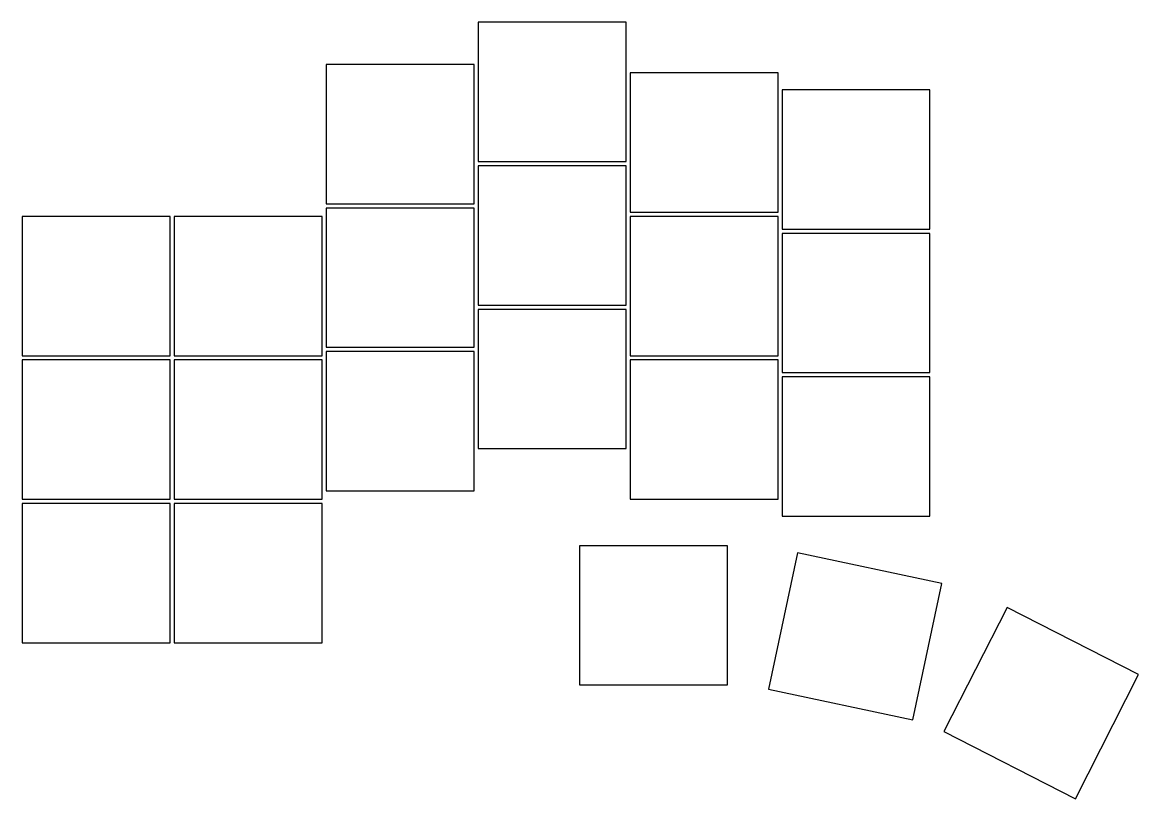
# Model space of a CAD drawing. Header units: millimetres. Extents: x 141 to 273, y -177 to -85.
import ezdxf

# ---------------------------------------------------------------- set-up
doc = ezdxf.new("R2010")
doc.units = ezdxf.units.MM

msp = doc.modelspace()

# ---------------------------------------------------------------- linework, layer by layer
for p, q in [((212.75, -84.75), (195.25, -84.75)), ((195.25, -84.75), (195.25, -101.25)), ((212.75, -101.25), (212.75, -84.75)), ((194.75, -89.75), (177.25, -89.75)), ((177.25, -89.75), (177.25, -106.25)), ((194.75, -106.25), (194.75, -89.75)), ((230.75, -90.75), (213.25, -90.75)), ((213.25, -90.75), (213.25, -107.25)), ((230.75, -107.25), (230.75, -90.75)), ((248.75, -92.75), (231.25, -92.75)), ((231.25, -92.75), (231.25, -109.25)), ((248.75, -109.25), (248.75, -92.75)), ((195.25, -101.25), (212.75, -101.25)), ((212.75, -101.75), (195.25, -101.75)), ((195.25, -101.75), (195.25, -118.25)), ((212.75, -118.25), (212.75, -101.75)), ((177.25, -106.25), (194.75, -106.25)), ((194.75, -106.75), (177.25, -106.75)), ((177.25, -106.75), (177.25, -123.25)), ((194.75, -123.25), (194.75, -106.75)), ((158.75, -107.75), (141.25, -107.75)), ((141.25, -107.75), (141.25, -124.25)), ((158.75, -124.25), (158.75, -107.75)), ((176.75, -107.75), (159.25, -107.75)), ((159.25, -107.75), (159.25, -124.25)), ((176.75, -124.25), (176.75, -107.75)), ((213.25, -107.25), (230.75, -107.25)), ((230.75, -107.75), (213.25, -107.75)), ((213.25, -107.75), (213.25, -124.25)), ((230.75, -124.25), (230.75, -107.75)), ((231.25, -109.25), (248.75, -109.25)), ((248.75, -109.75), (231.25, -109.75)), ((231.25, -109.75), (231.25, -126.25)), ((248.75, -126.25), (248.75, -109.75)), ((195.25, -118.25), (212.75, -118.25)), ((212.75, -118.75), (195.25, -118.75)), ((195.25, -118.75), (195.25, -135.25)), ((212.75, -135.25), (212.75, -118.75)), ((141.25, -124.25), (158.75, -124.25)), ((159.25, -124.25), (176.75, -124.25)), ((177.25, -123.25), (194.75, -123.25)), ((194.75, -123.75), (177.25, -123.75)), ((177.25, -123.75), (177.25, -140.25)), ((194.75, -140.25), (194.75, -123.75)), ((213.25, -124.25), (230.75, -124.25)), ((158.75, -124.75), (141.25, -124.75)), ((141.25, -124.75), (141.25, -141.25)), ((158.75, -141.25), (158.75, -124.75)), ((176.75, -124.75), (159.25, -124.75)), ((159.25, -124.75), (159.25, -141.25)), ((176.75, -141.25), (176.75, -124.75)), ((230.75, -124.75), (213.25, -124.75)), ((213.25, -124.75), (213.25, -141.25)), ((230.75, -141.25), (230.75, -124.75)), ((231.25, -126.25), (248.75, -126.25)), ((248.75, -126.75), (231.25, -126.75)), ((231.25, -126.75), (231.25, -143.25)), ((248.75, -143.25), (248.75, -126.75)), ((195.25, -135.25), (212.75, -135.25)), ((141.25, -141.25), (158.75, -141.25)), ((159.25, -141.25), (176.75, -141.25)), ((177.25, -140.25), (194.75, -140.25)), ((213.25, -141.25), (230.75, -141.25)), ((158.75, -141.75), (141.25, -141.75)), ((141.25, -141.75), (141.25, -158.25)), ((158.75, -158.25), (158.75, -141.75)), ((176.75, -141.75), (159.25, -141.75)), ((159.25, -141.75), (159.25, -158.25)), ((176.75, -158.25), (176.75, -141.75)), ((231.25, -143.25), (248.75, -143.25)), ((224.75, -146.75), (207.25, -146.75)), ((207.25, -146.75), (207.25, -163.25)), ((224.75, -163.25), (224.75, -146.75)), ((233.04, -147.59), (229.61, -163.73)), ((250.15, -151.23), (233.04, -147.59)), ((246.72, -167.37), (250.15, -151.23)), ((257.87, -154.07), (250.38, -168.77)), ((273.46, -162.01), (257.87, -154.07)), ((141.25, -158.25), (158.75, -158.25)), ((159.25, -158.25), (176.75, -158.25)), ((265.97, -176.72), (273.46, -162.01)), ((207.25, -163.25), (224.75, -163.25)), ((229.61, -163.73), (246.72, -167.37)), ((250.38, -168.77), (265.97, -176.72))]:
    msp.add_line(p, q)

doc.saveas('drawing.dxf')
